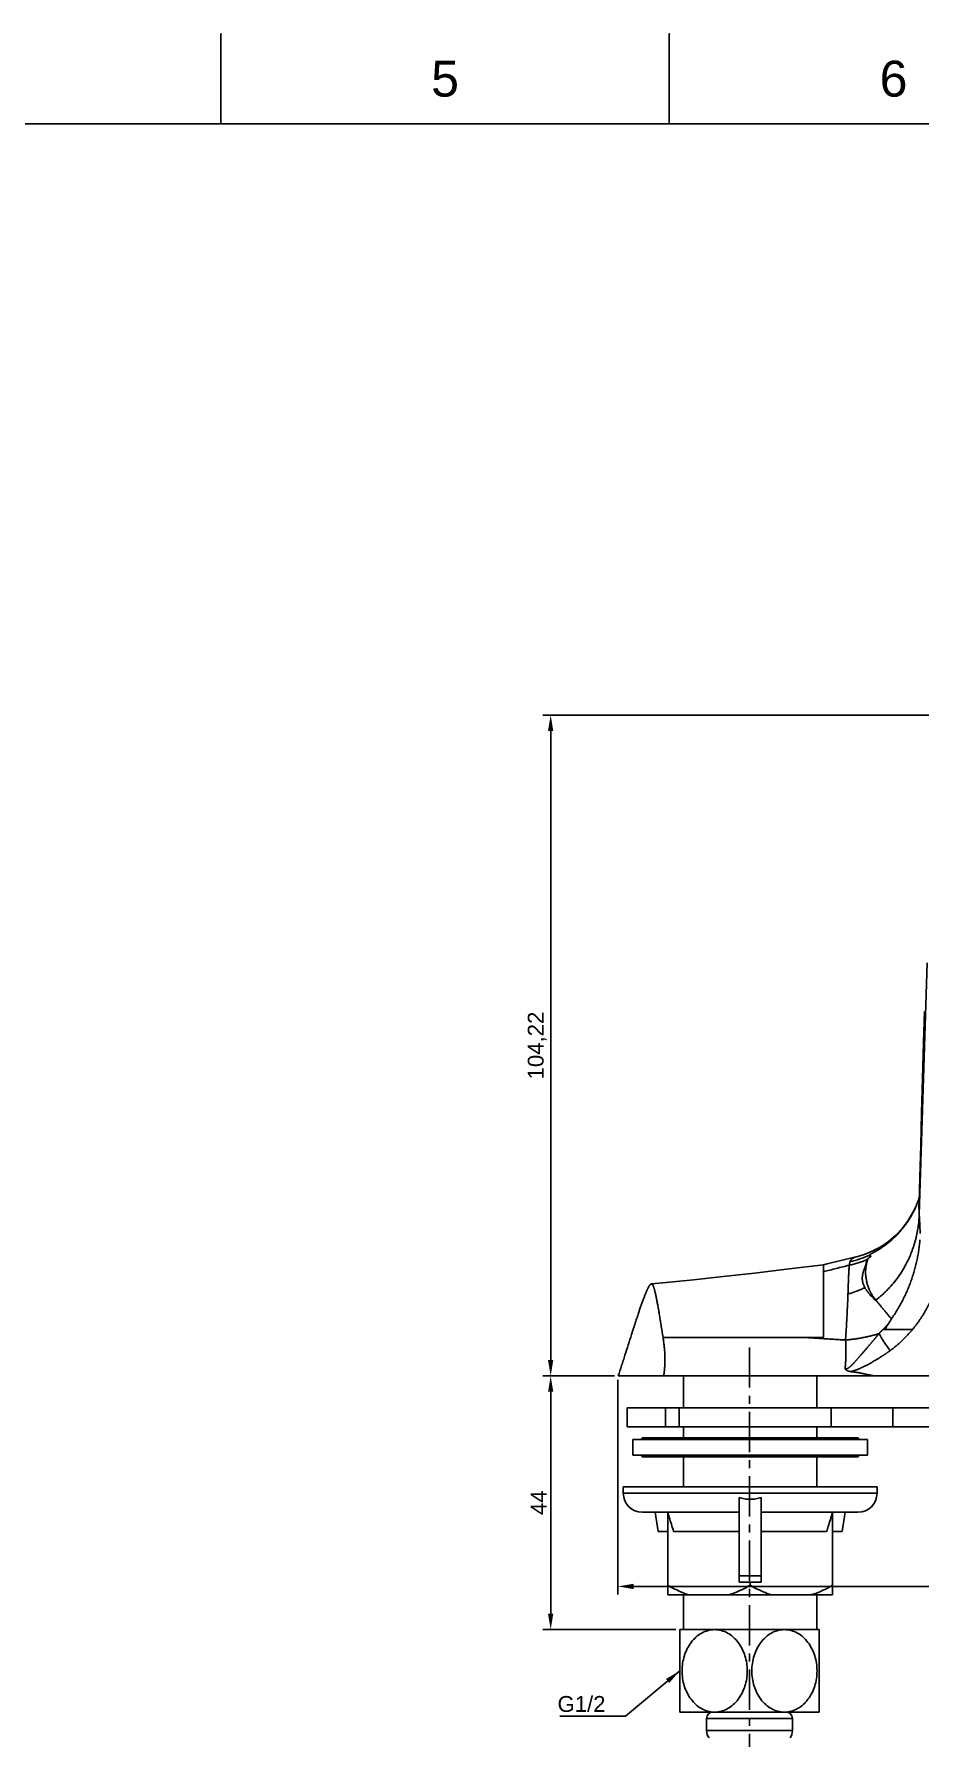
# Model space of a CAD drawing. Header units: millimetres. Extents: x 601 to 1195, y -13 to 407.
# Drawn here: x 868.6 to 1008.3, y 138.1 to 406.7 of the extents above; entities that cross this region are included whole.
import ezdxf

# ---------------------------------------------------------------- set-up
doc = ezdxf.new("R2010")
doc.units = ezdxf.units.MM
doc.header["$LTSCALE"] = 0.1
doc.linetypes.add('CENTERX2', pattern=[101.6, 63.5, -12.7, 12.7, -12.7])
for name, color, linetype in [('02___PRT_ALL_AXES', 7, 'Continuous'), ('CENTER', 1, 'CENTERX2'), ('DIM', 3, 'Continuous')]:
    doc.layers.add(name, color=color, linetype=linetype)
doc.styles.get("Standard").update_dxf_attribs({"font": 'arial.ttf'})
doc.dimstyles.new('ISO-25', dxfattribs={"dimtxt": 2.5, "dimasz": 2.5, "dimexe": 1.25, "dimexo": 0.625, "dimtad": 1, "dimtxsty": 'Standard', "dimcen": 2.5, "dimadec": 0, "dimazin": 0, "dimtfac": 1, "dimtmove": 0, "dimatfit": 3, "dimfxl": 0, "dimarcsym": 0})

# ---------------------------------------------------------------- blocks, each defined once
blk = doc.blocks.new('*D13')
at = {"layer": 'Defpoints', "color": 0}
for p in [(960.62, 195.13), (1104.17, 195.13), (1104.17, 161.94)]:
    blk.add_point(p, dxfattribs=at)
at = {"layer": 'DIM', "color": 0, "lineweight": -2}
for p, q in [((960.62, 194.5), (960.62, 160.69)), ((1104.17, 194.5), (1104.17, 160.69)), ((963.12, 161.94), (1101.67, 161.94))]:
    blk.add_line(p, q, dxfattribs=at)
at = {"layer": 'DIM', "color": 0}
for points in [[(963.12, 162.36), (963.12, 161.52), (960.62, 161.94)], [(1101.67, 162.36), (1101.67, 161.52), (1104.17, 161.94)]]:
    blk.add_solid(points, dxfattribs=at)
at = {"layer": 'DIM', "color": 0, "insert": (1032.39, 164.07), "char_height": 2.5, "attachment_point": 5}
blk.add_mtext('143,55', dxfattribs=at)
blk = doc.blocks.new('*D14')
at = {"layer": 'Defpoints', "color": 0}
for p in [(1032.39, 299.34), (950.04, 195.13), (960.62, 195.13)]:
    blk.add_point(p, dxfattribs=at)
at = {"layer": 'DIM', "color": 0, "lineweight": -2}
for p, q in [((1031.77, 299.34), (948.79, 299.34)), ((950.04, 296.84), (950.04, 197.63)), ((959.99, 195.13), (948.79, 195.13))]:
    blk.add_line(p, q, dxfattribs=at)
at = {"layer": 'DIM', "color": 0}
for points in [[(949.62, 296.84), (950.45, 296.84), (950.04, 299.34)], [(949.62, 197.63), (950.45, 197.63), (950.04, 195.13)]]:
    blk.add_solid(points, dxfattribs=at)
at = {"layer": 'DIM', "color": 0, "insert": (947.91, 247.23), "char_height": 2.5, "attachment_point": 5, "rotation": 90}
blk.add_mtext('104,22', dxfattribs=at)
blk = doc.blocks.new('*D45')
at = {"layer": 'Defpoints', "color": 0}
for p in [(960.71, 195.13), (950.04, 155.13), (970.39, 155.13)]:
    blk.add_point(p, dxfattribs=at)
at = {"layer": 'DIM', "color": 0, "lineweight": -2}
for p, q in [((960.08, 195.13), (948.79, 195.13)), ((950.04, 192.63), (950.04, 157.63)), ((969.77, 155.13), (948.79, 155.13))]:
    blk.add_line(p, q, dxfattribs=at)
at = {"layer": 'DIM', "color": 0}
for points in [[(949.62, 192.63), (950.45, 192.63), (950.04, 195.13)], [(949.62, 157.63), (950.45, 157.63), (950.04, 155.13)]]:
    blk.add_solid(points, dxfattribs=at)
at = {"layer": 'DIM', "color": 0, "insert": (948.16, 175.13), "char_height": 2.5, "attachment_point": 5, "rotation": 90}
blk.add_mtext('44', dxfattribs=at)

msp = doc.modelspace()

# ---------------------------------------------------------------- linework, layer by layer
for p, q in [((898.039, 392.586), (898.039, 406.728)), ((968.746, 392.586), (968.746, 406.728)), ((1180.867, 392.586), (615.21, 392.586))]:
    msp.add_line(p, q)
at = {"color": 7, "linetype": 'Continuous'}
for p, q in [((1009.386, 260.286), (1008.145, 220.582)), ((1007.693, 221.989), (1007.705, 222.015)), ((1008.015, 222.835), (1007.9, 222.505)), ((1008.112, 222.315), (1008.112, 222.313)), ((993.061, 212.675), (993.062, 212.484)), ((998.258, 213.928), (998.257, 213.928)), ((998.487, 213.986), (998.258, 213.928)), ((1000.379, 214.294), (1000.424, 214.316)), ((993.063, 207.019), (993.063, 211.568)), ((993.063, 201.212), (993.063, 207.019)), ((974.126, 201.212), (967.751, 201.212)), ((989.841, 201.211), (974.126, 201.211)), ((989.841, 201.212), (993.063, 201.212)), ((1032.391, 195.125), (960.706, 195.125)), ((970.991, 195.125), (970.991, 190.125)), ((991.991, 195.125), (991.991, 190.125)), ((962.098, 190.125), (962.098, 187.125)), ((1102.483, 190.125), (962.099, 190.125)), ((962.102, 190.125), (962.102, 187.125)), ((968.161, 190.125), (968.161, 187.125)), ((970.295, 190.125), (970.295, 187.125)), ((994.256, 190.125), (994.256, 187.125)), ((1003.994, 190.125), (1003.994, 187.125)), ((1102.483, 187.125), (962.099, 187.125)), ((970.991, 187.125), (970.991, 185.375)), ((991.991, 187.125), (991.991, 185.375)), ((970.991, 182.375), (970.991, 177.625)), ((991.991, 182.375), (991.991, 177.625)), ((979.741, 175.968), (979.741, 162.625)), ((983.241, 175.968), (983.241, 162.625)), ((979.741, 173.625), (964.491, 173.625)), ((983.241, 173.625), (998.491, 173.625)), ((968.491, 170.625), (966.991, 170.625)), ((979.741, 170.625), (969.429, 170.625)), ((983.241, 170.625), (993.553, 170.625)), ((994.491, 170.625), (995.991, 170.625)), ((983.241, 163.625), (979.741, 163.625)), ((983.241, 162.625), (979.741, 162.625)), ((970.991, 160.625), (970.991, 155.125)), ((991.991, 160.625), (991.991, 155.125)), ((970.391, 155.125), (992.391, 155.125)), ((970.391, 155.125), (970.391, 142.125)), ((992.391, 142.125), (992.391, 155.125)), ((992.391, 142.125), (970.391, 142.125)), ((988.159, 141.138), (974.623, 141.138)), ((974.623, 141.138), (974.623, 139.219)), ((988.159, 141.138), (988.159, 139.219)), ((988.159, 139.219), (974.623, 139.219))]:
    msp.add_line(p, q, dxfattribs=at)
for points in [[(1008.967, 252.607), (1008.833, 247.733), (1008.675, 242.056), (1008.523, 236.632), (1008.376, 231.455), (1008.234, 226.52), (1008.112, 222.315)], [(1008.139, 223.251), (1008.101, 223.113), (1008.015, 222.835)], [(1007.693, 221.989), (1007.215, 220.984), (1006.427, 219.664), (1005.493, 218.43), (1004.435, 217.312), (1003.28, 216.331), (1002.067, 215.505), (1000.83, 214.84)], [(1007.9, 222.505), (1007.735, 222.089), (1007.704, 222.015)], [(993.06, 212.676), (987.619, 212.001), (982.187, 211.353), (977.258, 210.797), (972.54, 210.297), (967.743, 209.813), (965.903, 209.631)], [(998.255, 213.928), (997.963, 213.857), (995.764, 213.324), (993.648, 212.814), (993.06, 212.675)], [(1000.83, 214.84), (999.62, 214.337), (998.487, 213.986)]]:
    msp.add_lwpolyline(points, dxfattribs=at)
for centre, radius, start, end in [((993.832, 228.044), 15.285, 282.82959, 288.92787), ((993.857, 227.97), 15.207, 288.92814, 295.03318), ((1012.89, 207.532), 12.467, 207.3061, 209.42582), ((975.61, 141.138), 0.987, 90, 180), ((987.172, 141.138), 0.987, 0, 90), ((976.62, 139.228), 1.998, 180.26928, 216.12652), ((986.162, 139.228), 1.998, 323.87348, 359.73072)]:
    msp.add_arc(centre, radius, start, end, dxfattribs=at)
for points, knots in [([(1000.426, 214.313), (1000.628, 214.412), (1001.027, 214.621), (1001.612, 214.959), (1002.18, 215.324), (1002.732, 215.713), (1003.267, 216.126), (1003.696, 216.489), (1004.029, 216.792), (1004.356, 217.101), (1004.751, 217.501), (1005.204, 218.001), (1005.634, 218.521), (1006.041, 219.059), (1006.36, 219.522), (1006.603, 219.901), (1006.778, 220.189), (1006.947, 220.48), (1007.164, 220.874), (1007.419, 221.374), (1007.605, 221.784), (1007.693, 221.99)], [0, 0, 0, 0, 0.0625719, 0.1251343, 0.1876884, 0.2502337, 0.3127689, 0.3752924, 0.4065515, 0.4378076, 0.5003085, 0.5628005, 0.6252836, 0.6877575, 0.7502221, 0.7814529, 0.8126817, 0.8439085, 0.8751331, 0.9375716, 1, 1, 1, 1]), ([(1008.144, 220.582), (1008.133, 220.244), (1008.093, 219.569), (1007.976, 218.562), (1007.831, 217.73), (1007.687, 217.069), (1007.565, 216.577), (1007.428, 216.089), (1007.228, 215.444), (1006.944, 214.647), (1006.616, 213.868), (1006.328, 213.257), (1006.175, 212.955), (1006.097, 212.805)], [0, 0, 0, 0, 0.1249603, 0.2499269, 0.3748949, 0.4373854, 0.4998766, 0.5623706, 0.6248698, 0.749878, 0.8749187, 0.9374563, 1, 1, 1, 1]), ([(1008.112, 222.313), (1008.108, 222.175), (1008.103, 221.896), (1008.106, 221.469), (1008.119, 221.03), (1008.134, 220.733), (1008.144, 220.582)], [0, 0, 0, 0, 0.2389401, 0.4847437, 0.7381729, 1, 1, 1, 1]), ([(1008.304, 217.578), (1008.292, 217.843), (1008.268, 218.364), (1008.23, 219.131), (1008.188, 219.867), (1008.159, 220.348), (1008.144, 220.583)], [0, 0, 0, 0, 0.2649536, 0.5199126, 0.764917, 1, 1, 1, 1]), ([(1003.756, 204.13), (1003.837, 204.244), (1003.997, 204.474), (1004.23, 204.823), (1004.457, 205.175), (1004.642, 205.472), (1004.786, 205.712), (1004.928, 205.953), (1005.102, 206.257), (1005.304, 206.624), (1005.5, 206.996), (1005.689, 207.37), (1005.872, 207.748), (1006.049, 208.129), (1006.277, 208.64), (1006.546, 209.286), (1006.844, 210.071), (1007.115, 210.865), (1007.32, 211.534), (1007.471, 212.073), (1007.613, 212.614), (1007.774, 213.295), (1007.912, 213.981), (1008.008, 214.532), (1008.094, 215.085), (1008.184, 215.779), (1008.235, 216.336), (1008.255, 216.614)], [0, 0, 0, 0, 0.0312475, 0.0624979, 0.0937495, 0.1250013, 0.1406273, 0.1562532, 0.1875051, 0.218758, 0.2500124, 0.2812679, 0.3125239, 0.3437796, 0.375035, 0.4375435, 0.500052, 0.5625604, 0.6250677, 0.6563218, 0.6875754, 0.750077, 0.8125725, 0.8438196, 0.875065, 0.9375422, 1, 1, 1, 1]), ([(1011.915, 215.494), (1011.912, 215.198), (1011.898, 214.753), (1011.86, 214.16), (1011.822, 213.717), (1011.774, 213.275), (1011.716, 212.835), (1011.648, 212.395), (1011.571, 211.958), (1011.484, 211.523), (1011.388, 211.089), (1011.282, 210.658), (1011.166, 210.229), (1011.042, 209.803), (1010.908, 209.38), (1010.765, 208.959), (1010.613, 208.542), (1010.452, 208.128), (1010.283, 207.717), (1010.105, 207.31), (1009.919, 206.907), (1009.725, 206.507), (1009.523, 206.112), (1009.313, 205.72), (1009.094, 205.334), (1008.867, 204.952), (1008.672, 204.638), (1008.512, 204.389), (1008.389, 204.204), (1008.265, 204.02), (1008.139, 203.837), (1008.011, 203.655), (1007.838, 203.416), (1007.617, 203.119), (1007.343, 202.77), (1007.155, 202.542), (1007.059, 202.43)], [0, 0, 0, 0, 0.0626419, 0.0939462, 0.1252373, 0.1565147, 0.1877798, 0.2190352, 0.2502834, 0.2815269, 0.3127677, 0.344007, 0.3752454, 0.4064837, 0.4377221, 0.4689619, 0.500204, 0.5314493, 0.5626978, 0.5939489, 0.6252009, 0.6564523, 0.6877016, 0.7189478, 0.7501905, 0.7814304, 0.8126683, 0.8282869, 0.8439053, 0.8595234, 0.8751413, 0.8907583, 0.9063736, 0.9375959, 0.9688051, 1, 1, 1, 1]), ([(993.062, 212.484), (993.062, 212.46), (993.062, 212.409), (993.062, 212.326), (993.063, 212.25), (993.063, 212.183), (993.064, 212.137), (993.064, 212.1), (993.065, 212.06), (993.066, 212.008), (993.067, 211.943), (993.068, 211.875), (993.068, 211.803), (993.067, 211.728), (993.066, 211.649), (993.064, 211.595), (993.063, 211.567)], [0, 0, 0, 0, 0.0775303, 0.1676613, 0.2707905, 0.3273544, 0.3873179, 0.4185903, 0.4507334, 0.5176844, 0.5882809, 0.662635, 0.7408618, 0.8230809, 0.9094168, 1, 1, 1, 1]), ([(993.063, 211.567), (993.396, 211.652), (994.064, 211.822), (995.071, 212.078), (996.088, 212.335), (996.769, 212.507), (997.111, 212.592)], [0, 0, 0, 0, 0.2467406, 0.4954115, 0.7463765, 1, 1, 1, 1]), ([(997.111, 212.592), (997.106, 212.527), (997.095, 212.393), (997.081, 212.185), (997.067, 211.966), (997.054, 211.733), (997.044, 211.532), (997.036, 211.365), (997.027, 211.189), (997.017, 210.963), (997.004, 210.682), (996.994, 210.441), (996.987, 210.243), (996.982, 210.09), (996.976, 209.935), (996.971, 209.777), (996.967, 209.617), (996.96, 209.398), (996.952, 209.119), (996.942, 208.775), (996.93, 208.422), (996.921, 208.183), (996.916, 208.061)], [0, 0, 0, 0, 0.0432172, 0.0890908, 0.1376479, 0.1889138, 0.2429124, 0.2709435, 0.2996581, 0.3590835, 0.4210781, 0.4855315, 0.5186457, 0.5523334, 0.5865807, 0.6213753, 0.6567159, 0.6926065, 0.7660529, 0.8417458, 0.9197169, 1, 1, 1, 1]), ([(997.111, 212.592), (997.347, 212.643), (997.815, 212.755), (998.509, 212.955), (999.192, 213.187), (999.639, 213.362), (999.86, 213.455)], [0, 0, 0, 0, 0.2505126, 0.50072, 0.7505666, 1, 1, 1, 1]), ([(997.111, 212.592), (997.116, 212.619), (997.127, 212.671), (997.14, 212.735), (997.15, 212.785), (997.16, 212.832), (997.172, 212.89), (997.185, 212.946), (997.194, 212.99), (997.203, 213.031), (997.214, 213.081), (997.222, 213.121), (997.226, 213.14)], [0, 0, 0, 0, 0.1444634, 0.2833937, 0.3508018, 0.4168475, 0.5448235, 0.6672095, 0.7262666, 0.7838839, 0.8948064, 1, 1, 1, 1]), ([(998.043, 213.867), (998.016, 213.858), (997.963, 213.839), (997.886, 213.809), (997.813, 213.776), (997.744, 213.741), (997.679, 213.704), (997.618, 213.665), (997.562, 213.623), (997.509, 213.58), (997.461, 213.534), (997.416, 213.485), (997.376, 213.434), (997.339, 213.381), (997.306, 213.325), (997.276, 213.266), (997.249, 213.204), (997.233, 213.162), (997.226, 213.14)], [0, 0, 0, 0, 0.0749848, 0.1475142, 0.217655, 0.2854915, 0.351128, 0.4146912, 0.4763328, 0.5362356, 0.5947076, 0.652181, 0.7090973, 0.7658931, 0.8229923, 0.8807975, 0.939685, 1, 1, 1, 1]), ([(998.258, 213.928), (998.221, 213.919), (998.149, 213.9), (998.078, 213.878), (998.043, 213.867)], [0, 0, 0, 0, 0.5102797, 1, 1, 1, 1]), ([(999.768, 212.808), (999.759, 212.775), (999.745, 212.725), (999.724, 212.658), (999.707, 212.606), (999.69, 212.554), (999.671, 212.501), (999.651, 212.447), (999.63, 212.393), (999.609, 212.338), (999.588, 212.283), (999.567, 212.227), (999.546, 212.171), (999.525, 212.115), (999.504, 212.058), (999.484, 212.001), (999.464, 211.944), (999.444, 211.886), (999.418, 211.808), (999.386, 211.711), (999.349, 211.592), (999.315, 211.473), (999.283, 211.353), (999.254, 211.232), (999.232, 211.131), (999.217, 211.049), (999.203, 210.968), (999.189, 210.866), (999.177, 210.743), (999.169, 210.62), (999.167, 210.498), (999.17, 210.375), (999.178, 210.253), (999.192, 210.131), (999.218, 209.969), (999.264, 209.767), (999.341, 209.529), (999.44, 209.295), (999.52, 209.144), (999.563, 209.07)], [0, 0, 0, 0, 0.0263384, 0.0399487, 0.0538452, 0.0680214, 0.082468, 0.0971579, 0.1120559, 0.1271255, 0.14233, 0.1576322, 0.1730029, 0.1884359, 0.2039299, 0.2194833, 0.2350948, 0.2507631, 0.2664863, 0.2980763, 0.329818, 0.361667, 0.3935793, 0.4255023, 0.4573894, 0.4733083, 0.4892059, 0.5209316, 0.5525678, 0.5841225, 0.615611, 0.6470581, 0.6784966, 0.7099615, 0.7414889, 0.804862, 0.8689163, 0.933902, 1, 1, 1, 1]), ([(1000.089, 213.652), (1000.03, 213.507), (999.951, 213.283), (999.864, 212.976), (999.808, 212.735), (999.761, 212.486), (999.725, 212.23), (999.7, 211.968), (999.686, 211.699), (999.685, 211.424), (999.695, 211.142), (999.719, 210.854), (999.756, 210.561), (999.806, 210.262), (999.893, 209.853), (999.979, 209.548), (1000.045, 209.345)], [0, 0, 0, 0, 0.1066179, 0.1617554, 0.2180815, 0.2755899, 0.3342828, 0.3941933, 0.4554005, 0.5179933, 0.5820655, 0.6477162, 0.7150252, 0.7839635, 0.8544747, 1, 1, 1, 1]), ([(999.768, 212.808), (999.77, 212.822), (999.774, 212.852), (999.781, 212.895), (999.787, 212.938), (999.793, 212.98), (999.797, 213.015), (999.8, 213.043), (999.803, 213.07), (999.806, 213.103), (999.81, 213.143), (999.814, 213.183), (999.818, 213.216), (999.821, 213.242), (999.825, 213.268), (999.83, 213.301), (999.837, 213.34), (999.846, 213.391), (999.855, 213.43), (999.86, 213.455)], [0, 0, 0, 0, 0.0680387, 0.1352204, 0.2014725, 0.266725, 0.3309112, 0.362586, 0.3939918, 0.4561029, 0.5174558, 0.5782588, 0.6387255, 0.6689031, 0.6990797, 0.7594369, 0.8197623, 0.8800042, 1, 1, 1, 1]), ([(999.86, 213.455), (999.868, 213.463), (999.885, 213.479), (999.906, 213.499), (999.923, 213.516), (999.936, 213.528), (999.949, 213.54), (999.963, 213.552), (999.977, 213.564), (999.991, 213.577), (1000.006, 213.589), (1000.022, 213.602), (1000.038, 213.614), (1000.06, 213.631), (1000.077, 213.644), (1000.089, 213.652)], [0, 0, 0, 0, 0.113278, 0.229114, 0.2878615, 0.3470951, 0.4068893, 0.4674612, 0.5290387, 0.5918542, 0.6561447, 0.7220618, 0.7895261, 0.8584187, 1, 1, 1, 1]), ([(1000.089, 213.652), (1000.111, 213.667), (1000.154, 213.697), (1000.217, 213.742), (1000.268, 213.78), (1000.307, 213.811), (1000.334, 213.833), (1000.361, 213.856), (1000.386, 213.878), (1000.41, 213.899), (1000.431, 213.92), (1000.448, 213.938), (1000.461, 213.951), (1000.472, 213.964), (1000.482, 213.977), (1000.491, 213.989), (1000.497, 213.998), (1000.502, 214.006), (1000.506, 214.015), (1000.51, 214.022), (1000.513, 214.03), (1000.515, 214.037), (1000.516, 214.044), (1000.516, 214.05), (1000.516, 214.056), (1000.514, 214.061), (1000.511, 214.066), (1000.508, 214.07), (1000.504, 214.073), (1000.501, 214.075), (1000.497, 214.077), (1000.492, 214.08), (1000.485, 214.082), (1000.478, 214.084), (1000.469, 214.085), (1000.457, 214.086), (1000.44, 214.087), (1000.417, 214.086), (1000.393, 214.083), (1000.367, 214.079), (1000.338, 214.074), (1000.309, 214.068), (1000.289, 214.063), (1000.279, 214.06)], [0, 0, 0, 0, 0.0941175, 0.1858048, 0.2744053, 0.3173482, 0.3592805, 0.4000562, 0.4394155, 0.477093, 0.5128315, 0.5463852, 0.5622714, 0.5775275, 0.6060448, 0.6192524, 0.631723, 0.643435, 0.654373, 0.6645294, 0.6739086, 0.6825308, 0.6904395, 0.6977104, 0.704463, 0.71087, 0.7171574, 0.7235569, 0.7302696, 0.7337967, 0.7374573, 0.7452247, 0.7536522, 0.7627869, 0.7726547, 0.7832662, 0.8067055, 0.8330221, 0.8620365, 0.8935154, 0.9271942, 0.9627882, 1, 1, 1, 1]), ([(1000.277, 214.064), (1000.273, 214.064), (1000.266, 214.063), (1000.257, 214.064), (1000.251, 214.064), (1000.247, 214.065), (1000.244, 214.066), (1000.24, 214.068), (1000.237, 214.07), (1000.234, 214.073), (1000.233, 214.075), (1000.232, 214.077), (1000.231, 214.08), (1000.231, 214.082), (1000.231, 214.086), (1000.232, 214.091), (1000.233, 214.097), (1000.235, 214.104), (1000.238, 214.113), (1000.243, 214.125), (1000.248, 214.134), (1000.25, 214.139)], [0, 0, 0, 0, 0.0983495, 0.1835251, 0.2212459, 0.2558023, 0.2873207, 0.3159982, 0.3660055, 0.3885563, 0.4104103, 0.432244, 0.4545731, 0.4777382, 0.5019225, 0.5534533, 0.6086826, 0.66646, 0.7266556, 0.855918, 1, 1, 1, 1]), ([(1000.25, 214.139), (1000.252, 214.141), (1000.253, 214.144), (1000.255, 214.148), (1000.257, 214.151), (1000.259, 214.154), (1000.261, 214.157), (1000.263, 214.16), (1000.265, 214.163), (1000.267, 214.166), (1000.268, 214.168), (1000.269, 214.169), (1000.27, 214.171), (1000.271, 214.172), (1000.272, 214.174), (1000.273, 214.175), (1000.275, 214.177), (1000.276, 214.179), (1000.278, 214.181), (1000.281, 214.184), (1000.286, 214.187), (1000.29, 214.19), (1000.292, 214.191)], [0, 0, 0, 0, 0.0998025, 0.1504433, 0.2013103, 0.2525485, 0.3049111, 0.3592397, 0.4161118, 0.4739203, 0.5023676, 0.5300862, 0.5567786, 0.5826431, 0.6087249, 0.6361774, 0.6662441, 0.7002846, 0.7396205, 0.7842868, 0.8864342, 1, 1, 1, 1]), ([(1000.277, 214.064), (1000.289, 214.085), (1000.311, 214.122), (1000.341, 214.174), (1000.378, 214.237), (1000.406, 214.285), (1000.424, 214.316)], [0, 0, 0, 0, 0.2504117, 0.4381106, 0.625668, 1, 1, 1, 1]), ([(1000.292, 214.191), (1000.297, 214.196), (1000.307, 214.206), (1000.319, 214.218), (1000.328, 214.227), (1000.337, 214.236), (1000.345, 214.245), (1000.352, 214.254), (1000.358, 214.26), (1000.362, 214.266), (1000.368, 214.274), (1000.373, 214.283), (1000.377, 214.291), (1000.379, 214.294)], [0, 0, 0, 0, 0.1566615, 0.3048502, 0.3761659, 0.4457714, 0.5788216, 0.641627, 0.7015421, 0.7583039, 0.8119462, 0.9108028, 1, 1, 1, 1]), ([(1006.097, 212.805), (1005.909, 212.446), (1005.509, 211.739), (1004.838, 210.724), (1004.097, 209.757), (1003.557, 209.15), (1003.276, 208.857)], [0, 0, 0, 0, 0.2499235, 0.4998545, 0.7498561, 1, 1, 1, 1]), ([(965.903, 209.631), (965.896, 209.63), (965.884, 209.628), (965.865, 209.623), (965.846, 209.616), (965.826, 209.606), (965.806, 209.595), (965.786, 209.581), (965.766, 209.565), (965.745, 209.546), (965.723, 209.525), (965.701, 209.502), (965.679, 209.476), (965.656, 209.447), (965.632, 209.416), (965.608, 209.382), (965.584, 209.346), (965.558, 209.306), (965.533, 209.264), (965.506, 209.218), (965.479, 209.17), (965.451, 209.118), (965.422, 209.064), (965.382, 208.985), (965.33, 208.878), (965.266, 208.74), (965.199, 208.589), (965.128, 208.424), (965.054, 208.245), (964.976, 208.053), (964.895, 207.846), (964.81, 207.625), (964.721, 207.39), (964.629, 207.141), (964.533, 206.878), (964.434, 206.601), (964.331, 206.311), (964.225, 206.008), (964.077, 205.581), (963.927, 205.138), (963.773, 204.683), (963.614, 204.205), (963.494, 203.843), (963.413, 203.599)], [0, 0, 0, 0, 0.0028436, 0.0057982, 0.0088956, 0.012166, 0.015639, 0.0193423, 0.0233012, 0.0275389, 0.0320764, 0.0369333, 0.0421276, 0.0476762, 0.0535947, 0.059898, 0.0666003, 0.073715, 0.0812552, 0.0892334, 0.0976603, 0.1065441, 0.1158929, 0.1257144, 0.1468048, 0.1698737, 0.1949771, 0.2221693, 0.2515021, 0.2830059, 0.3166938, 0.3525781, 0.3906706, 0.4309828, 0.4735162, 0.5182058, 0.5649597, 0.6136855, 0.6642908, 0.7707279, 0.8262574, 0.8830956, 1, 1, 1, 1]), ([(967.75, 201.213), (967.724, 201.38), (967.671, 201.71), (967.594, 202.199), (967.519, 202.678), (967.446, 203.144), (967.386, 203.524), (967.338, 203.821), (967.292, 204.109), (967.235, 204.458), (967.168, 204.866), (967.102, 205.259), (967.048, 205.576), (967.005, 205.821), (966.964, 206.056), (966.913, 206.338), (966.853, 206.664), (966.794, 206.973), (966.747, 207.22), (966.709, 207.408), (966.674, 207.585), (966.631, 207.796), (966.58, 208.035), (966.53, 208.258), (966.489, 208.432), (966.457, 208.563), (966.433, 208.655), (966.41, 208.743), (966.386, 208.827), (966.363, 208.906), (966.34, 208.982), (966.317, 209.053), (966.294, 209.12), (966.271, 209.183), (966.248, 209.242), (966.225, 209.297), (966.202, 209.348), (966.179, 209.394), (966.155, 209.437), (966.132, 209.476), (966.108, 209.51), (966.084, 209.54), (966.06, 209.567), (966.035, 209.589), (966.009, 209.606), (965.988, 209.617), (965.97, 209.624), (965.957, 209.628), (965.943, 209.63), (965.93, 209.632), (965.916, 209.632), (965.907, 209.631), (965.903, 209.631)], [0, 0, 0, 0, 0.0580033, 0.1148209, 0.1703349, 0.2244277, 0.2769812, 0.3026441, 0.3278809, 0.3770543, 0.42446, 0.4700575, 0.5138062, 0.5349747, 0.5556664, 0.5956076, 0.6336066, 0.6696409, 0.7036875, 0.7199584, 0.7357245, 0.7657502, 0.7937888, 0.8198671, 0.8440127, 0.85537, 0.8662554, 0.8766728, 0.8866257, 0.8961173, 0.905151, 0.9137307, 0.9218608, 0.929546, 0.9367921, 0.9436055, 0.9499938, 0.9559661, 0.9615331, 0.9667079, 0.9715037, 0.9759358, 0.9800259, 0.9838046, 0.9873138, 0.9906096, 0.9922004, 0.9937657, 0.9953166, 0.9968647, 0.9984219, 1, 1, 1, 1]), ([(996.916, 208.061), (996.911, 207.934), (996.901, 207.676), (996.884, 207.284), (996.866, 206.88), (996.847, 206.466), (996.829, 206.115), (996.815, 205.829), (996.801, 205.538), (996.782, 205.167), (996.759, 204.716), (996.735, 204.255), (996.714, 203.867), (996.696, 203.551), (996.678, 203.23), (996.654, 202.823), (996.625, 202.329), (996.584, 201.655), (996.553, 201.145), (996.532, 200.803)], [0, 0, 0, 0, 0.0525066, 0.1065946, 0.1621908, 0.2192217, 0.2776136, 0.307297, 0.337297, 0.3982377, 0.4604197, 0.5238266, 0.5884427, 0.6211991, 0.6542517, 0.7212278, 0.7893314, 0.8585218, 1, 1, 1, 1]), ([(996.916, 208.061), (997.03, 208.091), (997.258, 208.154), (997.541, 208.24), (997.766, 208.314), (997.99, 208.391), (998.267, 208.493), (998.542, 208.602), (998.76, 208.694), (998.977, 208.789), (999.245, 208.912), (999.457, 209.017), (999.563, 209.07)], [0, 0, 0, 0, 0.1249879, 0.2499944, 0.3124996, 0.3750021, 0.499999, 0.6249985, 0.6875028, 0.7500084, 0.8750134, 1, 1, 1, 1]), ([(1001.178, 207.148), (1001.137, 207.185), (1001.056, 207.258), (1000.937, 207.371), (1000.821, 207.485), (1000.707, 207.602), (1000.596, 207.72), (1000.488, 207.838), (1000.382, 207.958), (1000.278, 208.078), (1000.178, 208.2), (1000.097, 208.302), (1000.033, 208.385), (999.971, 208.467), (999.896, 208.57), (999.808, 208.695), (999.696, 208.86), (999.615, 208.986), (999.563, 209.07)], [0, 0, 0, 0, 0.0652987, 0.1303454, 0.1951317, 0.2596399, 0.3238437, 0.3877082, 0.4511903, 0.5142482, 0.5768427, 0.6389383, 0.6697892, 0.7005054, 0.76153, 0.8220056, 0.8819205, 1, 1, 1, 1]), ([(1000.045, 209.345), (1000.077, 209.249), (1000.146, 209.056), (1000.242, 208.817), (1000.326, 208.626), (1000.393, 208.483), (1000.464, 208.34), (1000.539, 208.198), (1000.618, 208.057), (1000.701, 207.917), (1000.787, 207.778), (1000.877, 207.64), (1000.972, 207.505), (1001.103, 207.326), (1001.207, 207.195), (1001.279, 207.11)], [0, 0, 0, 0, 0.1186516, 0.2394413, 0.3005878, 0.3622091, 0.4242873, 0.4868005, 0.5497281, 0.6130507, 0.6767506, 0.7408071, 0.8051882, 0.8698641, 1, 1, 1, 1]), ([(1001.279, 207.11), (1001.276, 207.109), (1001.27, 207.107), (1001.26, 207.105), (1001.251, 207.103), (1001.243, 207.102), (1001.235, 207.103), (1001.227, 207.104), (1001.22, 207.107), (1001.214, 207.11), (1001.209, 207.114), (1001.204, 207.118), (1001.201, 207.121), (1001.198, 207.124), (1001.194, 207.128), (1001.189, 207.132), (1001.184, 207.139), (1001.18, 207.145), (1001.178, 207.148)], [0, 0, 0, 0, 0.082036, 0.1620182, 0.238776, 0.3113145, 0.3789382, 0.4417762, 0.5014027, 0.5592231, 0.6160793, 0.672304, 0.7001749, 0.7278704, 0.7827998, 0.8372624, 0.8914609, 1, 1, 1, 1]), ([(1003.276, 208.857), (1003.123, 208.698), (1002.809, 208.385), (1002.32, 207.936), (1001.81, 207.509), (1001.458, 207.24), (1001.279, 207.11)], [0, 0, 0, 0, 0.2500006, 0.4999765, 0.7499525, 1, 1, 1, 1]), ([(1001.279, 207.11), (1001.328, 207.053), (1001.426, 206.937), (1001.573, 206.762), (1001.721, 206.585), (1001.87, 206.405), (1002.02, 206.224), (1002.222, 205.979), (1002.478, 205.668), (1002.789, 205.29), (1003.106, 204.907), (1003.428, 204.519), (1003.646, 204.26), (1003.756, 204.129)], [0, 0, 0, 0, 0.058337, 0.1173261, 0.1769243, 0.237091, 0.297811, 0.3590795, 0.4832434, 0.6095231, 0.7378144, 0.8680087, 1, 1, 1, 1]), ([(962.794, 201.676), (962.621, 201.13), (962.274, 200.039), (961.839, 198.675), (961.491, 197.583), (961.142, 196.491), (960.88, 195.672), (960.706, 195.125)], [0, 0, 0, 0, 0.2497544, 0.4996732, 0.6246939, 0.7497554, 1, 1, 1, 1]), ([(962.794, 201.676), (962.846, 201.84), (962.924, 202.085), (963.028, 202.411), (963.106, 202.652), (963.184, 202.892), (963.261, 203.129), (963.338, 203.363), (963.389, 203.519), (963.414, 203.596)], [0, 0, 0, 0, 0.2557789, 0.382513, 0.5083114, 0.6330717, 0.7566916, 0.8790472, 1, 1, 1, 1]), ([(1001.812, 201.813), (1001.812, 201.812), (1001.812, 201.812), (1001.813, 201.811), (1001.813, 201.81), (1001.812, 201.809), (1001.812, 201.809), (1001.812, 201.807), (1001.811, 201.806), (1001.809, 201.804), (1001.808, 201.802), (1001.806, 201.801), (1001.804, 201.799), (1001.803, 201.798), (1001.801, 201.796), (1001.799, 201.793), (1001.797, 201.79), (1001.795, 201.787), (1001.793, 201.785), (1001.789, 201.781), (1001.785, 201.776), (1001.78, 201.77), (1001.775, 201.764), (1001.77, 201.758), (1001.764, 201.75), (1001.756, 201.74), (1001.746, 201.729), (1001.736, 201.717), (1001.727, 201.705), (1001.717, 201.693), (1001.707, 201.681), (1001.694, 201.666), (1001.678, 201.646), (1001.658, 201.623), (1001.639, 201.599), (1001.619, 201.576), (1001.599, 201.552), (1001.58, 201.529), (1001.56, 201.505), (1001.534, 201.474), (1001.501, 201.435), (1001.462, 201.388), (1001.423, 201.341), (1001.384, 201.294), (1001.345, 201.247), (1001.305, 201.2), (1001.266, 201.153), (1001.227, 201.106), (1001.174, 201.044), (1001.109, 200.966), (1001.03, 200.872), (1000.951, 200.778), (1000.872, 200.685), (1000.793, 200.591), (1000.714, 200.498), (1000.635, 200.404), (1000.53, 200.28), (1000.398, 200.124), (1000.239, 199.938), (1000.081, 199.751), (999.922, 199.565), (999.763, 199.379), (999.604, 199.193), (999.445, 199.007), (999.285, 198.822), (999.125, 198.636), (998.965, 198.451), (998.805, 198.267), (998.671, 198.113), (998.563, 197.99), (998.456, 197.868), (998.348, 197.746), (998.24, 197.624), (998.159, 197.533), (998.091, 197.457), (998.036, 197.397), (997.981, 197.336), (997.913, 197.261), (997.83, 197.171), (997.76, 197.097), (997.704, 197.039), (997.648, 196.98), (997.576, 196.908), (997.504, 196.837), (997.445, 196.781), (997.401, 196.739), (997.357, 196.697), (997.312, 196.656), (997.267, 196.616), (997.221, 196.576), (997.174, 196.537), (997.127, 196.499), (997.079, 196.462), (997.03, 196.426), (996.979, 196.392), (996.928, 196.36), (996.875, 196.331), (996.82, 196.305), (996.763, 196.283), (996.705, 196.266), (996.645, 196.254), (996.584, 196.247), (996.524, 196.247), (996.484, 196.252), (996.465, 196.256)], [0, 0, 0, 0, 0.0001076, 0.0002097, 0.0003117, 0.0004179, 0.0005307, 0.0006513, 0.0009154, 0.0012044, 0.0015069, 0.0018093, 0.0020981, 0.0023692, 0.0026256, 0.0031064, 0.0035649, 0.0040248, 0.0045007, 0.0049893, 0.005984, 0.0069713, 0.0079468, 0.0089207, 0.0098984, 0.0118568, 0.0138127, 0.0157685, 0.017725, 0.0196815, 0.0216379, 0.0235941, 0.0275068, 0.0314194, 0.0353321, 0.0392447, 0.0431574, 0.0470701, 0.0509827, 0.0548954, 0.0627207, 0.0705461, 0.0783715, 0.0861969, 0.0940223, 0.1018477, 0.1096732, 0.1174987, 0.1253242, 0.1409754, 0.1566267, 0.1722782, 0.1879298, 0.2035816, 0.2192336, 0.2348858, 0.2505382, 0.2818435, 0.3131494, 0.3444556, 0.3757621, 0.4070682, 0.4383736, 0.4696776, 0.5009794, 0.5322781, 0.5635726, 0.5948616, 0.6261439, 0.6417822, 0.6574183, 0.6886825, 0.7043099, 0.7199339, 0.7355544, 0.7433633, 0.7511712, 0.7667836, 0.78239, 0.7979892, 0.8057861, 0.8135812, 0.8291653, 0.8447401, 0.8525239, 0.8603052, 0.8680839, 0.8758596, 0.8836317, 0.8914003, 0.8991664, 0.9069322, 0.9147008, 0.9224732, 0.9302389, 0.9379904, 0.9457296, 0.9534699, 0.9612384, 0.9690502, 0.9768605, 0.984629, 0.9923383, 1, 1, 1, 1]), ([(1001.81, 201.81), (1001.607, 201.746), (1001.195, 201.622), (1000.567, 201.455), (999.923, 201.303), (999.266, 201.169), (998.597, 201.051), (997.917, 200.95), (997.228, 200.866), (996.765, 200.822), (996.532, 200.803)], [0, 0, 0, 0, 0.1186462, 0.2394975, 0.3623391, 0.4869771, 0.6132528, 0.7410023, 0.8700043, 1, 1, 1, 1]), ([(1002.385, 202.431), (1002.361, 202.405), (1002.314, 202.352), (1002.255, 202.287), (1002.207, 202.235), (1002.16, 202.183), (1002.1, 202.118), (1002.04, 202.054), (1001.992, 202.002), (1001.943, 201.951), (1001.883, 201.887), (1001.834, 201.836), (1001.81, 201.81)], [0, 0, 0, 0, 0.1249937, 0.249986, 0.31248, 0.3749719, 0.4999532, 0.6249412, 0.6874409, 0.7499454, 0.8749664, 1, 1, 1, 1]), ([(1003.345, 203.436), (1003.307, 203.393), (1003.229, 203.307), (1003.131, 203.2), (1003.052, 203.116), (1002.973, 203.031), (1002.873, 202.926), (1002.772, 202.822), (1002.691, 202.739), (1002.61, 202.657), (1002.508, 202.554), (1002.426, 202.472), (1002.385, 202.431)], [0, 0, 0, 0, 0.1248766, 0.2497802, 0.3122406, 0.3747061, 0.4996592, 0.6246567, 0.6871773, 0.7497135, 0.8748299, 1, 1, 1, 1]), ([(1002.385, 202.431), (1002.398, 202.431), (1002.425, 202.431), (1002.458, 202.432), (1002.485, 202.432), (1002.512, 202.433), (1002.545, 202.434), (1002.578, 202.435), (1002.605, 202.436), (1002.632, 202.437), (1002.665, 202.438), (1002.691, 202.439), (1002.704, 202.439)], [0, 0, 0, 0, 0.1254713, 0.2508822, 0.3135822, 0.3762862, 0.5016497, 0.6268065, 0.6892508, 0.751588, 0.8759668, 1, 1, 1, 1]), ([(1002.704, 202.439), (1002.76, 202.521), (1002.856, 202.665), (1002.991, 202.871), (1003.151, 203.121), (1003.268, 203.31), (1003.345, 203.436)], [0, 0, 0, 0, 0.2501495, 0.4377032, 0.6251998, 1, 1, 1, 1]), ([(1007.059, 202.43), (1006.961, 202.429), (1006.764, 202.428), (1006.471, 202.428), (1006.18, 202.429), (1005.891, 202.43), (1005.606, 202.432), (1005.324, 202.434), (1005.045, 202.435), (1004.769, 202.437), (1004.542, 202.438), (1004.363, 202.439), (1004.229, 202.439), (1004.097, 202.44), (1003.923, 202.441), (1003.707, 202.442), (1003.452, 202.442), (1003.201, 202.441), (1002.954, 202.439), (1002.792, 202.436), (1002.711, 202.434)], [0, 0, 0, 0, 0.0679318, 0.135412, 0.2023669, 0.2687222, 0.3344029, 0.3993418, 0.4634955, 0.5268254, 0.5892927, 0.6201908, 0.6508588, 0.6812918, 0.7114867, 0.7711556, 0.8298526, 0.8875657, 0.9442844, 1, 1, 1, 1]), ([(1003.76, 204.127), (1003.726, 204.069), (1003.667, 203.967), (1003.582, 203.823), (1003.478, 203.65), (1003.4, 203.521), (1003.347, 203.435)], [0, 0, 0, 0, 0.2498963, 0.4373632, 0.6248697, 1, 1, 1, 1]), ([(1003.548, 199.115), (1003.712, 199.232), (1004.036, 199.473), (1004.429, 199.789), (1004.736, 200.05), (1005.039, 200.316), (1005.409, 200.659), (1005.769, 201.012), (1006.051, 201.301), (1006.328, 201.595), (1006.667, 201.968), (1006.93, 202.275), (1007.059, 202.43)], [0, 0, 0, 0, 0.1248987, 0.2498586, 0.3123515, 0.3748429, 0.4998269, 0.6248354, 0.6873523, 0.7498758, 0.874935, 1, 1, 1, 1]), ([(967.848, 195.125), (967.859, 195.193), (967.88, 195.327), (967.906, 195.496), (967.924, 195.631), (967.942, 195.767), (967.962, 195.936), (967.984, 196.14), (968.003, 196.344), (968.019, 196.548), (968.037, 196.819), (968.053, 197.157), (968.062, 197.559), (968.061, 197.892), (968.056, 198.156), (968.05, 198.351), (968.042, 198.545), (968.029, 198.801), (968.008, 199.115), (967.976, 199.486), (967.939, 199.848), (967.897, 200.202), (967.851, 200.547), (967.81, 200.829), (967.781, 201.023), (967.763, 201.132), (967.755, 201.186), (967.75, 201.213)], [0, 0, 0, 0, 0.0334035, 0.0668688, 0.0836187, 0.1003771, 0.133908, 0.1674371, 0.2009393, 0.23439, 0.2677652, 0.3341926, 0.4000428, 0.4651603, 0.4974014, 0.5294076, 0.5611609, 0.592645, 0.654749, 0.7156238, 0.7751999, 0.8334349, 0.8903098, 0.9458259, 0.9730791, 0.9865809, 1, 1, 1, 1]), ([(996.532, 200.803), (996.252, 200.818), (995.691, 200.849), (994.99, 200.889), (994.431, 200.921), (994.011, 200.946), (993.593, 200.971), (993.035, 201.005), (992.478, 201.04), (991.921, 201.075), (991.366, 201.111), (990.672, 201.156), (990.118, 201.193), (989.841, 201.212)], [0, 0, 0, 0, 0.1257672, 0.2513288, 0.3140313, 0.3766809, 0.4392764, 0.5018164, 0.6267249, 0.6890908, 0.7513962, 0.875823, 1, 1, 1, 1]), ([(996.532, 200.803), (996.539, 200.718), (996.551, 200.546), (996.566, 200.284), (996.577, 200.018), (996.586, 199.747), (996.592, 199.472), (996.595, 199.193), (996.595, 198.91), (996.592, 198.624), (996.586, 198.335), (996.578, 198.043), (996.566, 197.749), (996.551, 197.453), (996.533, 197.155), (996.506, 196.756), (996.482, 196.456), (996.465, 196.256)], [0, 0, 0, 0, 0.0563884, 0.1138998, 0.1724675, 0.2320244, 0.2925023, 0.3538326, 0.4159519, 0.4788004, 0.5423183, 0.6064456, 0.6711223, 0.7362792, 0.801832, 0.8676946, 1, 1, 1, 1]), ([(997.35, 195.816), (997.422, 195.831), (997.53, 195.856), (997.671, 195.896), (997.776, 195.928), (997.864, 195.957), (997.934, 195.98), (997.986, 195.998), (998.038, 196.016), (998.107, 196.041), (998.193, 196.073), (998.296, 196.111), (998.433, 196.165), (998.604, 196.234), (998.773, 196.306), (998.907, 196.365), (999.041, 196.426), (999.174, 196.488), (999.307, 196.552), (999.439, 196.616), (999.603, 196.698), (999.8, 196.799), (999.995, 196.902), (1000.189, 197.007), (1000.382, 197.113), (1000.575, 197.221), (1000.766, 197.33), (1000.957, 197.441), (1001.148, 197.552), (1001.337, 197.666), (1001.526, 197.78), (1001.714, 197.895), (1001.901, 198.012), (1002.088, 198.129), (1002.243, 198.228), (1002.367, 198.308), (1002.459, 198.368), (1002.552, 198.428), (1002.644, 198.489), (1002.736, 198.55), (1002.828, 198.611), (1002.919, 198.673), (1002.995, 198.724), (1003.056, 198.766), (1003.102, 198.797), (1003.147, 198.828), (1003.192, 198.86), (1003.238, 198.891), (1003.275, 198.918), (1003.305, 198.939), (1003.328, 198.955), (1003.35, 198.971), (1003.373, 198.987), (1003.395, 199.003), (1003.414, 199.016), (1003.429, 199.027), (1003.44, 199.035), (1003.452, 199.043), (1003.463, 199.051), (1003.474, 199.059), (1003.485, 199.067), (1003.496, 199.075), (1003.506, 199.081), (1003.513, 199.087), (1003.519, 199.091), (1003.524, 199.095), (1003.529, 199.098), (1003.533, 199.101), (1003.536, 199.103), (1003.539, 199.105), (1003.543, 199.107), (1003.547, 199.111), (1003.551, 199.114), (1003.552, 199.115)], [0, 0, 0, 0, 0.0312009, 0.0468157, 0.0624406, 0.0780705, 0.0858849, 0.0936973, 0.1015075, 0.1093159, 0.1249288, 0.1405388, 0.1561487, 0.1873759, 0.2186125, 0.2342324, 0.2498523, 0.281093, 0.2967144, 0.3123363, 0.3435817, 0.3748293, 0.4060787, 0.4373297, 0.468582, 0.4998355, 0.5310901, 0.5623458, 0.5936023, 0.6248596, 0.6561175, 0.6873759, 0.718635, 0.7498946, 0.7811546, 0.7967848, 0.8124151, 0.8280455, 0.8436762, 0.859307, 0.874938, 0.8905692, 0.9062007, 0.9140165, 0.9218324, 0.9296483, 0.9374643, 0.9452804, 0.9530966, 0.9570047, 0.9609129, 0.964821, 0.9687292, 0.9726374, 0.9765456, 0.9784997, 0.9804538, 0.9824079, 0.9843622, 0.9863163, 0.9882698, 0.9902242, 0.9921807, 0.9931578, 0.9941326, 0.9951052, 0.9960799, 0.9965698, 0.9970624, 0.9975586, 0.9980564, 0.9990415, 1, 1, 1, 1]), ([(1003.552, 199.115), (1003.479, 199.213), (1003.333, 199.409), (1003.12, 199.705), (1002.914, 199.999), (1002.717, 200.291), (1002.529, 200.579), (1002.352, 200.861), (1002.186, 201.136), (1002.081, 201.317), (1002.031, 201.407)], [0, 0, 0, 0, 0.1335072, 0.2660917, 0.396917, 0.5251699, 0.6501942, 0.7714043, 0.888215, 1, 1, 1, 1]), ([(996.465, 196.256), (996.477, 196.239), (996.503, 196.205), (996.545, 196.157), (996.591, 196.112), (996.64, 196.07), (996.691, 196.032), (996.745, 195.997), (996.801, 195.966), (996.877, 195.929), (996.976, 195.891), (997.099, 195.857), (997.224, 195.832), (997.308, 195.821), (997.35, 195.816)], [0, 0, 0, 0, 0.0625867, 0.1253134, 0.1881216, 0.2509321, 0.3136524, 0.3762197, 0.4387086, 0.5011874, 0.6261067, 0.7508182, 0.8754398, 1, 1, 1, 1]), ([(1001.107, 195.125), (1001.029, 195.14), (1000.872, 195.17), (1000.637, 195.214), (1000.402, 195.259), (1000.206, 195.297), (1000.05, 195.329), (999.932, 195.353), (999.835, 195.373), (999.757, 195.39), (999.679, 195.407), (999.582, 195.428), (999.465, 195.453), (999.348, 195.479), (999.193, 195.514), (998.998, 195.556), (998.765, 195.605), (998.53, 195.651), (998.295, 195.692), (998.06, 195.729), (997.824, 195.761), (997.587, 195.791), (997.429, 195.808), (997.351, 195.816)], [0, 0, 0, 0, 0.0626752, 0.1253302, 0.1879635, 0.2505742, 0.2818713, 0.3131633, 0.3444505, 0.3600925, 0.3757336, 0.4070125, 0.4382865, 0.4695547, 0.5008158, 0.5633125, 0.625771, 0.6881944, 0.7505957, 0.8129804, 0.8753472, 0.9376902, 1, 1, 1, 1]), ([(981.491, 175.689), (981.194, 175.689), (980.748, 175.718), (980.165, 175.828), (979.879, 175.914), (979.741, 175.968)], [0, 0, 0, 0, 0.4998195, 0.7499479, 1, 1, 1, 1]), ([(983.241, 175.968), (983.103, 175.914), (982.818, 175.828), (982.234, 175.718), (981.788, 175.689), (981.491, 175.689)], [0, 0, 0, 0, 0.2500554, 0.5001282, 1, 1, 1, 1]), ([(968.51, 173.625), (968.583, 173.374), (968.877, 172.37), (969.186, 171.371), (969.429, 170.625)], [0, 0, 0, 0, 0.2502755, 1, 1, 1, 1]), ([(993.553, 170.625), (993.634, 170.874), (993.953, 171.87), (994.254, 172.872), (994.472, 173.625)], [0, 0, 0, 0, 0.2497086, 1, 1, 1, 1]), ([(975.874, 142.125), (975.522, 142.127), (974.809, 142.225), (973.805, 142.641), (972.903, 143.293), (972.136, 144.138), (971.523, 145.134), (971.078, 146.24), (970.808, 147.419), (970.719, 148.634), (970.811, 149.849), (971.084, 151.028), (971.531, 152.133), (972.147, 153.127), (972.916, 153.97), (973.82, 154.618), (974.826, 155.03), (975.539, 155.125), (975.891, 155.125)], [0, 0, 0, 0, 0.0577621, 0.116453, 0.1766972, 0.238716, 0.3024099, 0.36748, 0.4335134, 0.5000386, 0.5665603, 0.6325861, 0.6976481, 0.761336, 0.8233438, 0.8835722, 0.9422472, 1, 1, 1, 1]), ([(975.891, 142.125), (976.244, 142.125), (976.957, 142.221), (977.964, 142.634), (978.868, 143.283), (979.638, 144.127), (980.253, 145.122), (980.701, 146.229), (980.972, 147.409), (981.063, 148.625), (980.972, 149.842), (980.701, 151.022), (980.253, 152.129), (979.638, 153.124), (978.868, 153.968), (977.964, 154.617), (976.957, 155.03), (976.244, 155.125), (975.891, 155.125)], [0, 0, 0, 0, 0.0577587, 0.1164351, 0.17666, 0.2386602, 0.3023457, 0.3674179, 0.4334602, 0.4999998, 0.5665394, 0.6325817, 0.697654, 0.7613395, 0.8233398, 0.8835648, 0.9422413, 1, 1, 1, 1]), ([(986.89, 142.125), (986.538, 142.126), (985.824, 142.221), (984.817, 142.634), (983.913, 143.284), (983.144, 144.127), (982.529, 145.123), (982.081, 146.229), (981.81, 147.409), (981.719, 148.625), (981.81, 149.841), (982.081, 151.021), (982.529, 152.128), (983.144, 153.124), (983.914, 153.968), (984.818, 154.617), (985.825, 155.03), (986.539, 155.125), (986.891, 155.125)], [0, 0, 0, 0, 0.0577592, 0.1164368, 0.1766635, 0.2386661, 0.3023481, 0.3674114, 0.4334433, 0.4999715, 0.5665, 0.6325351, 0.6976079, 0.7613068, 0.8233248, 0.8835616, 0.9422427, 1, 1, 1, 1]), ([(986.89, 142.125), (987.243, 142.125), (987.957, 142.22), (988.964, 142.633), (989.868, 143.283), (990.637, 144.126), (991.253, 145.121), (991.7, 146.228), (991.972, 147.409), (992.063, 148.625), (991.972, 149.841), (991.701, 151.021), (991.253, 152.128), (990.638, 153.124), (989.869, 153.968), (988.964, 154.617), (987.957, 155.03), (987.244, 155.125), (986.891, 155.125)], [0, 0, 0, 0, 0.0577589, 0.1164344, 0.1766583, 0.2386575, 0.3023423, 0.3674141, 0.4334563, 0.499996, 0.566536, 0.6325788, 0.6976517, 0.7613379, 0.8233388, 0.8835642, 0.942241, 1, 1, 1, 1])]:
    msp.add_open_spline(points, degree=3, knots=knots, dxfattribs=at)
for p in [(898.039, 406.728), (968.746, 406.728)]:
    msp.add_point(p)
at = {"layer": '02___PRT_ALL_AXES', "color": 7, "linetype": 'Continuous'}
for p, q in [((970.991, 195.125), (970.991, 190.125)), ((991.991, 195.125), (991.991, 190.125)), ((970.991, 187.125), (970.991, 185.375)), ((991.991, 187.125), (991.991, 185.375)), ((999.991, 185.125), (962.991, 185.125)), ((962.991, 182.625), (962.991, 185.125)), ((964.591, 185.375), (998.391, 185.375)), ((999.991, 182.625), (999.991, 185.125)), ((999.991, 182.625), (962.991, 182.625)), ((964.591, 182.375), (998.391, 182.375)), ((970.991, 182.375), (970.991, 177.625)), ((991.991, 182.375), (991.991, 177.625)), ((1001.491, 177.625), (961.491, 177.625)), ((961.491, 176.625), (961.491, 177.625)), ((1001.491, 176.625), (1001.491, 177.625)), ((1001.491, 176.625), (961.491, 176.625)), ((964.491, 173.625), (979.741, 173.625)), ((966.991, 170.625), (966.491, 173.625)), ((968.491, 173.625), (968.491, 160.625)), ((983.241, 173.625), (998.451, 173.625)), ((994.491, 173.625), (994.491, 160.625)), ((995.991, 170.625), (996.491, 173.625)), ((981.491, 162.625), (981.491, 162.125)), ((994.491, 160.625), (968.491, 160.625)), ((970.991, 160.625), (970.991, 155.125)), ((991.991, 160.625), (991.991, 155.125))]:
    msp.add_line(p, q, dxfattribs=at)
for centre, radius, start, end in [((964.591, 185.125), 0.25, 90, 180), ((998.391, 185.125), 0.25, 0, 90), ((964.591, 182.625), 0.25, 180, 270), ((998.391, 182.625), 0.25, 270, 0), ((964.491, 176.625), 3, 180, 270), ((998.491, 176.625), 3, 270, 0)]:
    msp.add_arc(centre, radius, start, end, dxfattribs=at)
for points, knots in [([(968.491, 162.125), (968.756, 161.972), (969.818, 161.387), (970.938, 160.898), (971.803, 160.625)], [0, 0, 0, 0, 0.2521706, 1, 1, 1, 1]), ([(978.179, 160.625), (978.466, 160.716), (979.611, 161.122), (980.701, 161.669), (981.491, 162.125)], [0, 0, 0, 0, 0.2481484, 1, 1, 1, 1]), ([(981.491, 162.125), (981.756, 161.972), (982.818, 161.387), (983.938, 160.898), (984.803, 160.625)], [0, 0, 0, 0, 0.2521706, 1, 1, 1, 1]), ([(991.179, 160.625), (991.466, 160.716), (992.611, 161.122), (993.701, 161.669), (994.491, 162.125)], [0, 0, 0, 0, 0.2481484, 1, 1, 1, 1])]:
    msp.add_open_spline(points, degree=3, knots=knots, dxfattribs=at)
at = {"layer": 'CENTER'}
msp.add_line((981.391, 199.64), (981.391, 98.764), dxfattribs=at)

# ---------------------------------------------------------------- texts
at = {"char_height": 5.657, "attachment_point": 5}
for s, insert in [('5', (933.392, 399.657)), ('6', (1004.099, 399.657))]:
    msp.add_mtext_dynamic_manual_height_columns(s, width=50, gutter_width=12.5, heights=[0], dxfattribs=dict(at, insert=insert))
at = {"layer": 'DIM', "insert": (958.687, 142.121), "char_height": 2.5, "attachment_point": 9}
msp.add_mtext('G1/2', dxfattribs=at)

# ---------------------------------------------------------------- dimensions: what is measured, and where the dimension line sits
at = {"layer": 'DIM'}
dim = msp.add_linear_dim(base=(950.036, 195.125), p1=(1032.391, 299.344), p2=(960.615, 195.125), angle=90, dimstyle='ISO-25', dxfattribs=at)
dim.commit()
dim.dimension.update_dxf_attribs({"geometry": '*D14', "text_midpoint": (947.909, 247.235)})
dim = msp.add_linear_dim(base=(950.036, 155.125), p1=(960.706, 195.125), p2=(970.391, 155.125), angle=90, text='44', dimstyle='ISO-25', dxfattribs=at)
dim.commit()
dim.dimension.update_dxf_attribs({"geometry": '*D45', "text_midpoint": (948.161, 175.125)})
dim = msp.add_linear_dim(base=(1104.167, 161.94), p1=(960.618, 195.125), p2=(1104.167, 195.125), dimstyle='ISO-25', dxfattribs=at)
dim.commit()
dim.dimension.update_dxf_attribs({"geometry": '*D13', "text_midpoint": (1032.392, 164.067)})

# ---------------------------------------------------------------- leaders
at = {"layer": 'DIM', "annotation_type": 0, "has_hookline": 1, "hookline_direction": 1, "text_width": 7.202}
msp.add_leader([(970.391, 148.625), (961.812, 141.496), (959.312, 141.496)], dimstyle='ISO-25', dxfattribs=at)

doc.saveas('drawing.dxf')
